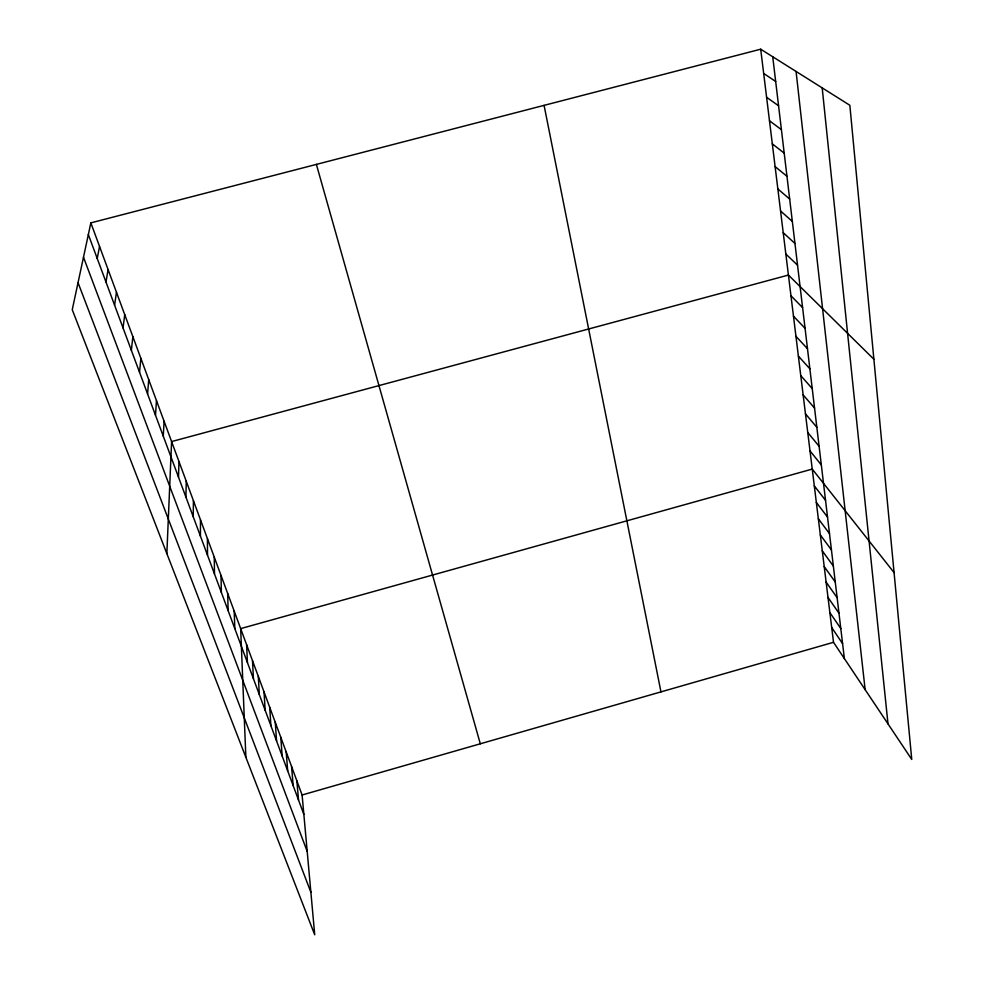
<?xml version="1.0" encoding="UTF-8"?>
<svg xmlns="http://www.w3.org/2000/svg" width="984" height="984" viewBox="0 0 984 984"><rect width="100%" height="100%" fill="white"/><g stroke="black" fill="none" stroke-linecap="round" stroke-linejoin="round"><path stroke-width="1.48" d="M200.428 536.108L200.478 519.786M193.233 516.735L193.417 500.684M185.915 497.08L186.259 481.274M178.498 477.105L178.977 461.582M166.85 553.574L171.597 441.57L788.418 275.065L873.878 359.234M163.282 436.183L164.094 421.25M155.497 415.236L156.468 400.599M147.588 393.932L148.719 379.627M139.531 372.296L140.86 358.324M131.364 350.292L132.852 336.663M123.037 327.918L124.734 314.646M114.587 305.163L116.469 292.273M105.989 282.027L108.068 269.53M97.244 258.497L99.532 246.394M90.848 222.876L72.25 309.714L314.72 934.8L302.1 794.998L90.848 222.876L760.694 49.2L849.844 105.276L911.75 759.427L833.51 642.306L760.694 49.2M302.1 794.998L833.51 642.306M763.67 73.443L775.675 81.475M766.597 97.293L778.565 105.768M769.476 120.761L781.407 129.654M772.317 143.849L784.211 153.16M775.097 166.579L786.966 176.284M777.852 188.965L789.672 199.051M780.558 210.982L792.341 221.437M783.215 232.679L794.961 243.491M785.835 254.032L797.544 265.188M790.964 295.778L802.587 307.598M793.473 316.184L805.06 328.312M795.933 336.294L807.483 348.717M798.368 356.097L809.881 368.816M800.767 375.617L812.231 388.606M803.129 394.855L814.555 408.114M805.453 413.809L816.843 427.339M807.753 432.505L819.094 446.269M810.016 450.918L821.32 464.94M894.062 572.59L812.243 469.085L240.662 628.616L245.865 757.274M814.297 485.862L825.539 500.327M816.339 502.43L827.532 517.104M818.344 518.777L829.5 533.648M820.324 534.915L831.443 549.97M822.28 550.843L833.362 566.095M824.211 566.575L835.256 581.999M826.117 582.097L837.126 597.706M827.999 597.436L838.971 613.216M829.856 612.577L840.791 628.518M831.701 627.534L842.587 643.634M78.044 282.679L310.882 892.279M83.492 257.23L307.192 851.418M88.339 234.561L303.847 814.346M316.381 164.402L480.303 743.793M544.078 105.362L660.965 691.887M772.735 56.777L844.37 658.567M796.068 71.451L865.145 689.661M822.194 87.883L887.999 723.88M296.861 780.829L298.533 800.054M291.572 766.487L293.146 785.576M286.209 751.948L287.697 770.915M280.772 737.237L282.174 756.056M275.262 722.33L276.578 740.989M269.69 707.213L270.907 725.737M264.032 691.912L265.163 710.276M258.312 676.402L259.333 694.606M252.507 660.694L253.429 678.714M246.627 644.766L247.439 662.613M234.204 611.138L234.807 628.604M227.661 593.401L228.14 610.658M221.019 575.406L221.363 592.442M214.266 557.141L214.487 573.943M207.427 538.605L207.513 555.173"/></g></svg>
